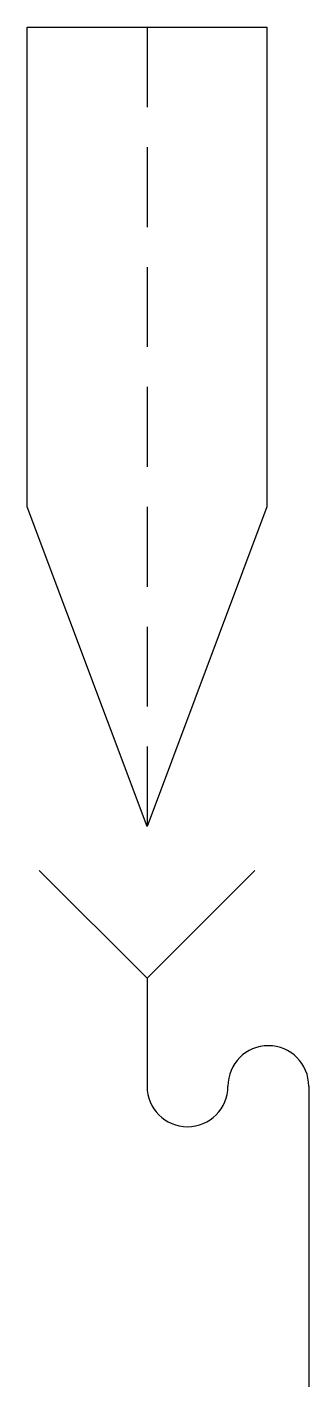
# Model space of a CAD drawing. Header units: millimetres. Extents: x -75 to 101, y -600 to 250.
import ezdxf

# ---------------------------------------------------------------- set-up
doc = ezdxf.new("R2010")
doc.units = ezdxf.units.MM

msp = doc.modelspace()

# ---------------------------------------------------------------- linework, layer by layer
at = {"color": 0, "linetype": 'ByBlock', "lineweight": -2}
for p, q in [((-75, -50), (-75, 250)), ((-75, 250), (75, 250)), ((0, 250), (0, 200)), ((75, 250), (75, -50)), ((0, 175), (0, 125)), ((0, 100), (0, 50)), ((0, 25), (0, -25)), ((0, -250), (-75, -50)), ((75, -50), (0, -250)), ((0, -50), (0, -100)), ((0, -125), (0, -175)), ((0, -200), (0, -250)), ((-67.5, -277.41), (0, -344.91)), ((0, -344.91), (67.5, -277.41)), ((0, -344.91), (0, -412.41)), ((101.25, -412.41), (101.25, -600.43))]:
    msp.add_line(p, q, dxfattribs=at)
for centre, start, end in [((75.94, -412.41), 0, 180), ((25.31, -412.41), 180, 0)]:
    msp.add_arc(centre, 25.31, start, end, dxfattribs=at)

doc.saveas('drawing.dxf')
